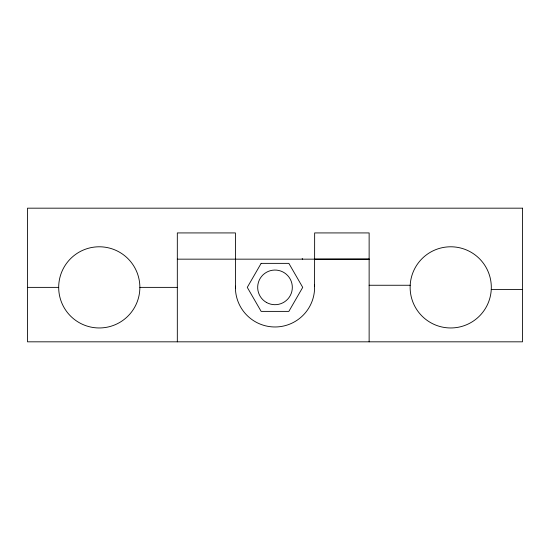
<?xml version="1.0" encoding="UTF-8"?>
<svg xmlns="http://www.w3.org/2000/svg" width="550" height="550" viewBox="0 0 550 550"><rect width="100%" height="100%" fill="white"/><g stroke="black" fill="none" stroke-linecap="round" stroke-linejoin="round"><path stroke-width="0.82" d="M314.579 286.206L314.648 232.925L369.132 232.925L369.132 341.825M314.648 259.16L369.132 259.091M177.32 259.16L369.132 259.16M369.132 285.257L410.19 285.257M27.5 287.375L58.685 287.375M139.865 287.375A40.59 40.59 0 0 0 78.98 252.223A40.59 40.59 0 0 0 78.98 322.527A40.59 40.59 0 0 0 139.865 287.375L177.32 287.375M491.26 289.493A40.59 40.59 0 0 0 432.293 251.212A40.59 40.59 0 0 0 428.622 321.42A40.59 40.59 0 0 0 491.26 289.493L522.5 289.493M302.163 258.562L302.651 259.16M235.421 288.544L235.421 232.925L177.32 232.925L177.32 341.825M314.504 284.625A39.6 39.6 0 0 1 275.77 326.968A39.6 39.6 0 0 1 235.421 286.165M261.14 263.368L247.28 287.375L261.14 311.382L288.86 311.382L302.72 287.375L288.86 263.368L261.14 263.368M522.5 208.175L27.5 208.175L27.5 341.825L522.5 341.825L522.5 208.175M266.337 302.376A17.325 17.325 0 0 0 292.325 287.375A17.325 17.325 0 0 0 266.337 272.374A17.325 17.325 0 0 0 266.337 302.376"/></g></svg>
